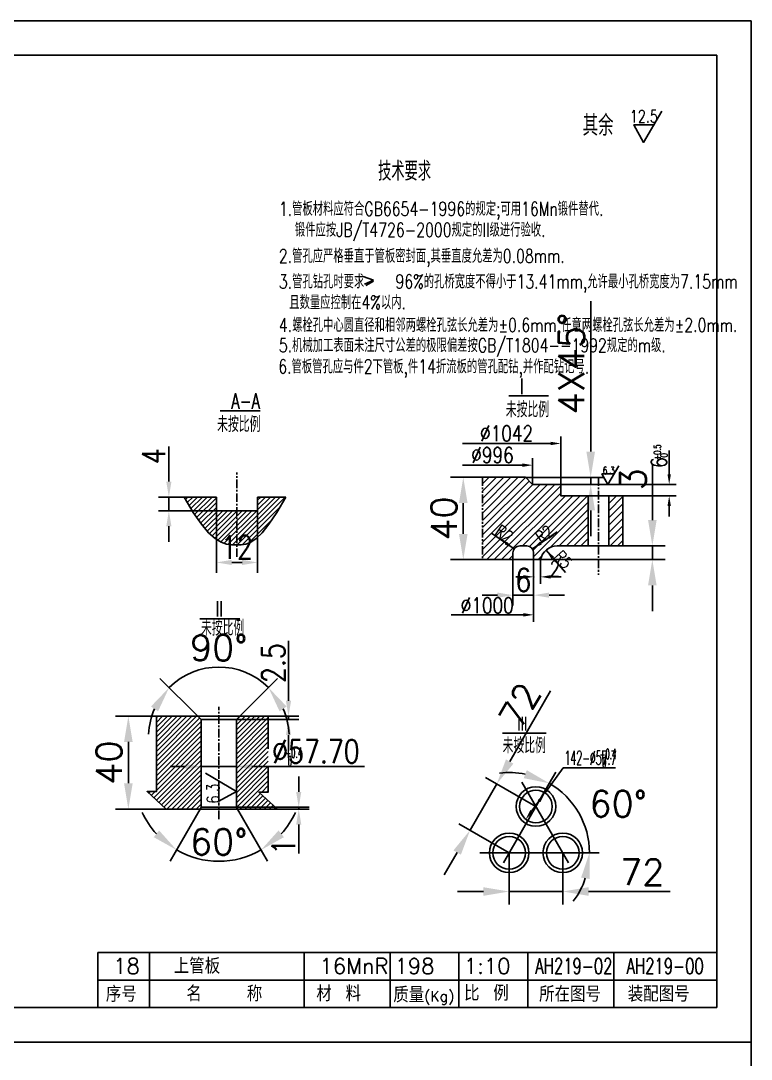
# Model space of a CAD drawing. Header units: millimetres. Extents: x 394735 to 397054, y -22030 to -21189.
# Drawn here: x 395363.2 to 395575.7, y -21731.9 to -21429.9 of the extents above; entities that cross this region are included whole.
import ezdxf

# ---------------------------------------------------------------- set-up
doc = ezdxf.new("R2010")
doc.units = ezdxf.units.MM
doc.linetypes.add('CENTERX2', pattern=[4, 2.5, -0.5, 0.5, -0.5])
doc.linetypes.add('PHANTOMX2', pattern=[5, 2.5, -0.5, 0.5, -0.5, 0.5, -0.5])
for name, color, linetype in [('16CEN', 6, 'CENTERX2'), ('16CON', 4, 'Continuous'), ('16CON2', 3, 'Continuous'), ('16DIM', 3, 'Continuous'), ('16TXT', 3, 'Continuous'), ('PHANTOMX2', 3, 'PHANTOMX2')]:
    doc.layers.add(name, color=color, linetype=linetype)
doc.styles.add('HZ', font='txt', dxfattribs={"width": 0.8, "bigfont": 'HZTXT.SHX'})
doc.styles.get("Standard").update_dxf_attribs({"font": 'txt', "bigfont": 'gbcbig.shx'})
doc.dimstyles.get("Standard").update_dxf_attribs({"dimscale": 1.5, "dimtxt": 5, "dimasz": 5, "dimexe": 2.5, "dimexo": 0, "dimgap": 1.25, "dimtad": 3, "dimdec": 0, "dimdsep": 46, "dimtxsty": 'Standard', "dimcen": 0, "dimaunit": 1, "dimadec": 0, "dimazin": 0, "dimtfac": 1, "dimtdec": 4, "dimtmove": 0, "dimatfit": 1, "dimfxl": 1, "dimtolj": 1, "dimtzin": 0, "dimarcsym": 0})

# ---------------------------------------------------------------- blocks, each defined once
blk = doc.blocks.new('*D735')
at = {"layer": '16CON2', "color": 0, "lineweight": -2}
for p, q in [((395546.89, -21575.11), (395546.89, -21558.86)), ((395524.23, -21582.61), (395550.64, -21582.61)), ((395546.89, -21586.61), (395546.89, -21582.61)), ((395514.35, -21586.61), (395550.64, -21586.61)), ((395546.89, -21594.11), (395546.89, -21601.61))]:
    blk.add_line(p, q, dxfattribs=at)
at = {"layer": '16CON2', "color": 0}
for points in [[(395545.64, -21575.11), (395548.14, -21575.11), (395546.89, -21582.61)], [(395545.64, -21594.11), (395548.14, -21594.11), (395546.89, -21586.61)]]:
    blk.add_solid(points, dxfattribs=at)
at = {"layer": 'Defpoints', "color": 0}
for p in [(395524.23, -21582.61), (395546.89, -21582.61), (395514.35, -21586.61)]:
    blk.add_point(p, dxfattribs=at)
at = {"layer": '16CON2', "color": 0, "insert": (395541.27, -21563.24), "char_height": 7.5, "attachment_point": 5, "rotation": 90}
blk.add_mtext('\\A1;3', dxfattribs=at)
blk = doc.blocks.new('*D736')
at = {"layer": '16CON2', "color": 0, "lineweight": -2}
for p, q in [((395497.49, -21562.66), (395488.15, -21562.66)), ((395491.9, -21579.11), (395491.9, -21570.16)), ((395497.49, -21586.61), (395488.15, -21586.61))]:
    blk.add_line(p, q, dxfattribs=at)
at = {"layer": '16CON2', "color": 0}
for points in [[(395490.65, -21570.16), (395493.15, -21570.16), (395491.9, -21562.66)], [(395490.65, -21579.11), (395493.15, -21579.11), (395491.9, -21586.61)]]:
    blk.add_solid(points, dxfattribs=at)
at = {"layer": 'Defpoints', "color": 0}
for p in [(395491.9, -21562.66), (395497.49, -21562.66), (395497.49, -21586.61)]:
    blk.add_point(p, dxfattribs=at)
at = {"layer": '16CON2', "color": 0, "insert": (395486.28, -21574.64), "char_height": 7.5, "attachment_point": 5, "rotation": 90}
blk.add_mtext('\\A1;40', dxfattribs=at)
blk = doc.blocks.new('*D737')
at = {"layer": '16CON2', "color": 0, "lineweight": -2}
for p, q in [((395506.35, -21586.61), (395506.35, -21599.94)), ((395512.35, -21586.61), (395512.35, -21599.94)), ((395501.85, -21596.94), (395497.35, -21596.94)), ((395512.35, -21596.94), (395506.35, -21596.94)), ((395516.85, -21596.94), (395521.35, -21596.94))]:
    blk.add_line(p, q, dxfattribs=at)
at = {"layer": '16CON2', "color": 0}
for points in [[(395501.85, -21596.19), (395501.85, -21597.69), (395506.35, -21596.94)], [(395516.85, -21596.19), (395516.85, -21597.69), (395512.35, -21596.94)]]:
    blk.add_solid(points, dxfattribs=at)
at = {"layer": 'Defpoints', "color": 0}
for p in [(395506.35, -21586.61), (395512.35, -21586.61), (395506.35, -21596.94)]:
    blk.add_point(p, dxfattribs=at)
at = {"layer": '16CON2', "color": 0, "insert": (395509.35, -21592.52), "char_height": 6.75, "attachment_point": 5, "style": 'HZ'}
blk.add_mtext('\\A1;6', dxfattribs=at)
blk = doc.blocks.new('*D738')
at = {"layer": '16CON2', "color": 0, "lineweight": -2}
for p, q in [((395505.25, -21671.88), (395505.25, -21686.87)), ((395520.82, -21671.88), (395520.82, -21686.87)), ((395497.75, -21683.12), (395490.25, -21683.12)), ((395505.25, -21683.12), (395520.82, -21683.12)), ((395528.32, -21683.12), (395552.07, -21683.12))]:
    blk.add_line(p, q, dxfattribs=at)
at = {"layer": '16CON2', "color": 0}
for points in [[(395497.75, -21681.87), (395497.75, -21684.37), (395505.25, -21683.12)], [(395528.32, -21681.87), (395528.32, -21684.37), (395520.82, -21683.12)]]:
    blk.add_solid(points, dxfattribs=at)
at = {"layer": 'Defpoints', "color": 0}
for p in [(395505.25, -21671.88), (395520.82, -21671.88), (395520.82, -21683.12)]:
    blk.add_point(p, dxfattribs=at)
at = {"layer": '16CON2', "color": 0, "insert": (395543.95, -21677.5), "char_height": 7.5, "attachment_point": 5}
blk.add_mtext('\\A1;72', dxfattribs=at)
blk = doc.blocks.new('*D739')
at = {"layer": '16CON2', "color": 0, "lineweight": -2}
blk.add_line((395516.9, -21651.72), (395518.81, -21648.41), dxfattribs=at)
for start, end in [(78.4807, 96.9615), (0, 60), (323.0385, 341.5193)]:
    blk.add_arc((395505.25, -21671.88), 23.35, start, end, dxfattribs=at)
at = {"layer": '16CON2', "color": 0}
for points in [[(395510.36, -21647.83), (395509.48, -21650.16), (395516.93, -21651.65)], [(395526.17, -21679.08), (395528.64, -21679.48), (395528.61, -21671.88)]]:
    blk.add_solid(points, dxfattribs=at)
at = {"layer": 'Defpoints', "color": 0}
for p in [(395516.9, -21651.72), (395523.14, -21656.87), (395496.72, -21671.88), (395531.46, -21671.88), (395503.58, -21674.77)]:
    blk.add_point(p, dxfattribs=at)
at = {"layer": '16CON2', "color": 0, "insert": (395536.97, -21657.61), "char_height": 7.5, "attachment_point": 5}
blk.add_mtext('\\A1;60%%D', dxfattribs=at)
blk = doc.blocks.new('*D740')
at = {"layer": '16CON2', "color": 0, "lineweight": -2}
for p, q in [((395505.4, -21645.33), (395517.28, -21624.76)), ((395513.04, -21658.4), (395498.4, -21649.95)), ((395493.87, -21665.3), (395501.65, -21651.82)), ((395505.25, -21671.88), (395490.62, -21663.43)), ((395490.12, -21671.8), (395486.37, -21678.29))]:
    blk.add_line(p, q, dxfattribs=at)
at = {"layer": '16CON2', "color": 0}
for points in [[(395504.32, -21644.7), (395506.48, -21645.95), (395501.65, -21651.82)], [(395489.03, -21671.17), (395491.2, -21672.42), (395493.87, -21665.3)]]:
    blk.add_solid(points, dxfattribs=at)
at = {"layer": 'Defpoints', "color": 0}
for p in [(395501.65, -21651.82), (395513.04, -21658.4), (395505.25, -21671.88)]:
    blk.add_point(p, dxfattribs=at)
at = {"layer": '16CON2', "color": 0, "insert": (395508.34, -21628.98), "char_height": 7.5, "attachment_point": 5, "rotation": 60}
blk.add_mtext('\\A1;72', dxfattribs=at)
blk = doc.blocks.new('*D741')
at = {"layer": '16DIM', "color": 0, "lineweight": -2}
for p, q in [((395414.64, -21632.14), (395403.68, -21621.18)), ((395426.94, -21632.14), (395437.9, -21621.18))]:
    blk.add_line(p, q, dxfattribs=at)
for start, end in [(45, 135), (156.135, 177.2699), (2.7301, 23.865)]:
    blk.add_arc((395420.79, -21638.29), 20.45, start, end, dxfattribs=at)
at = {"layer": '16DIM', "color": 0}
for points in [[(395401.06, -21629.31), (395403.12, -21630.72), (395406.33, -21623.83)], [(395438.46, -21630.72), (395440.52, -21629.31), (395435.25, -21623.83)]]:
    blk.add_solid(points, dxfattribs=at)
at = {"layer": 'Defpoints', "color": 0}
for p in [(395426.08, -21618.54), (395414.64, -21632.14), (395426.94, -21632.14), (395415.64, -21633.14), (395425.94, -21633.14)]:
    blk.add_point(p, dxfattribs=at)
at = {"layer": '16DIM', "color": 0, "insert": (395420.79, -21612.22), "char_height": 7.5, "attachment_point": 5}
blk.add_mtext('\\A1;90%%D', dxfattribs=at)
blk = doc.blocks.new('*D742')
at = {"layer": '16DIM', "color": 0, "lineweight": -2}
for p, q in [((395441.06, -21627.64), (395441.06, -21610.24)), ((395429.74, -21632.14), (395444.06, -21632.14)), ((395441.06, -21633.14), (395441.06, -21632.14)), ((395425.86, -21633.14), (395444.06, -21633.14)), ((395441.06, -21637.64), (395441.06, -21642.14))]:
    blk.add_line(p, q, dxfattribs=at)
at = {"layer": '16DIM', "color": 0}
for points in [[(395440.31, -21627.64), (395441.81, -21627.64), (395441.06, -21632.14)], [(395440.31, -21637.64), (395441.81, -21637.64), (395441.06, -21633.14)]]:
    blk.add_solid(points, dxfattribs=at)
at = {"layer": 'Defpoints', "color": 0}
for p in [(395429.74, -21632.14), (395441.06, -21632.14), (395425.86, -21633.14)]:
    blk.add_point(p, dxfattribs=at)
at = {"layer": '16DIM', "color": 0, "insert": (395436.64, -21616.69), "char_height": 6.75, "attachment_point": 5, "rotation": 90, "style": 'HZ'}
blk.add_mtext('\\A1;2.5', dxfattribs=at)
blk = doc.blocks.new('*D743')
at = {"layer": '16CON2', "color": 0, "lineweight": -2}
for p, q in [((395407.25, -21632.14), (395390.73, -21632.14)), ((395394.48, -21651.64), (395394.48, -21639.64)), ((395405.7, -21659.14), (395390.73, -21659.14))]:
    blk.add_line(p, q, dxfattribs=at)
at = {"layer": '16CON2', "color": 0}
for points in [[(395393.23, -21639.64), (395395.73, -21639.64), (395394.48, -21632.14)], [(395393.23, -21651.64), (395395.73, -21651.64), (395394.48, -21659.14)]]:
    blk.add_solid(points, dxfattribs=at)
at = {"layer": 'Defpoints', "color": 0}
for p in [(395394.48, -21632.14), (395407.25, -21632.14), (395405.7, -21659.14)]:
    blk.add_point(p, dxfattribs=at)
at = {"layer": '16CON2', "color": 0, "insert": (395388.85, -21645.64), "char_height": 7.5, "attachment_point": 5, "rotation": 90}
blk.add_mtext('\\A1;40', dxfattribs=at)
blk = doc.blocks.new('*D744')
at = {"layer": '16DIM', "color": 0, "lineweight": -2}
for p, q in [((395444.04, -21654.14), (395444.04, -21649.64)), ((395425.94, -21658.64), (395447.04, -21658.64)), ((395434.23, -21659.14), (395447.04, -21659.14)), ((395444.04, -21658.64), (395444.04, -21659.14)), ((395444.04, -21663.64), (395444.04, -21672.04))]:
    blk.add_line(p, q, dxfattribs=at)
at = {"layer": '16DIM', "color": 0}
for points in [[(395443.29, -21654.14), (395444.79, -21654.14), (395444.04, -21658.64)], [(395443.29, -21663.64), (395444.79, -21663.64), (395444.04, -21659.14)]]:
    blk.add_solid(points, dxfattribs=at)
at = {"layer": 'Defpoints', "color": 0}
for p in [(395425.94, -21658.64), (395434.23, -21659.14), (395444.04, -21659.14)]:
    blk.add_point(p, dxfattribs=at)
at = {"layer": '16DIM', "color": 0, "insert": (395439.62, -21670.09), "char_height": 6.75, "attachment_point": 5, "rotation": 90, "style": 'HZ'}
blk.add_mtext('\\A1;1', dxfattribs=at)
blk = doc.blocks.new('*D745')
at = {"layer": '16DIM', "color": 0, "lineweight": -2}
for p, q in [((395415.64, -21636.73), (395415.64, -21649.81)), ((395425.94, -21635.65), (395425.94, -21649.81)), ((395411.14, -21646.81), (395406.64, -21646.81)), ((395415.64, -21646.81), (395425.94, -21646.81)), ((395430.44, -21646.81), (395463.14, -21646.81))]:
    blk.add_line(p, q, dxfattribs=at)
at = {"layer": '16DIM', "color": 0}
for points in [[(395411.14, -21646.06), (395411.14, -21647.56), (395415.64, -21646.81)], [(395430.44, -21646.06), (395430.44, -21647.56), (395425.94, -21646.81)]]:
    blk.add_solid(points, dxfattribs=at)
at = {"layer": 'Defpoints', "color": 0}
for p in [(395415.64, -21636.73), (395425.94, -21635.65), (395425.94, -21646.81)]:
    blk.add_point(p, dxfattribs=at)
at = {"layer": '16DIM', "color": 0, "insert": (395449.04, -21642.39), "char_height": 6.75, "attachment_point": 5, "style": 'HZ'}
blk.add_mtext('\\A1;%%C57.70', dxfattribs=at)
blk = doc.blocks.new('*D746')
at = {"layer": '16DIM', "color": 0, "lineweight": -2}
for p, q in [((395415.35, -21659.14), (395406.61, -21674.28)), ((395426.23, -21659.14), (395434.97, -21674.28))]:
    blk.add_line(p, q, dxfattribs=at)
for start, end in [(204.9396, 222.4698), (317.5302, 335.0604), (240, 300)]:
    blk.add_arc((395420.79, -21649.72), 24.61, start, end, dxfattribs=at)
at = {"layer": '16DIM', "color": 0}
for points in [[(395403.42, -21665.36), (395401.86, -21667.31), (395408.49, -21671.03)], [(395439.73, -21667.31), (395438.16, -21665.36), (395433.1, -21671.03)]]:
    blk.add_solid(points, dxfattribs=at)
at = {"layer": 'Defpoints', "color": 0}
for p in [(395415.35, -21659.14), (395415.64, -21658.64), (395425.94, -21658.64), (395426.23, -21659.14), (395416.52, -21673.95)]:
    blk.add_point(p, dxfattribs=at)
at = {"layer": '16DIM', "color": 0, "insert": (395420.79, -21668.7), "char_height": 7.5, "attachment_point": 5}
blk.add_mtext('\\A1;60%%D', dxfattribs=at)
blk = doc.blocks.new('*D747')
at = {"layer": '16DIM', "color": 0, "lineweight": -2}
for p, q in [((395406.26, -21563.9), (395406.26, -21553.7)), ((395414.35, -21568.4), (395403.26, -21568.4)), ((395406.26, -21572.4), (395406.26, -21568.4)), ((395420.07, -21572.4), (395403.26, -21572.4)), ((395406.26, -21576.9), (395406.26, -21581.4))]:
    blk.add_line(p, q, dxfattribs=at)
at = {"layer": '16DIM', "color": 0}
for points in [[(395405.51, -21563.9), (395407.01, -21563.9), (395406.26, -21568.4)], [(395405.51, -21576.9), (395407.01, -21576.9), (395406.26, -21572.4)]]:
    blk.add_solid(points, dxfattribs=at)
at = {"layer": 'Defpoints', "color": 0}
for p in [(395406.26, -21568.4), (395414.35, -21568.4), (395420.07, -21572.4)]:
    blk.add_point(p, dxfattribs=at)
at = {"layer": '16DIM', "color": 0, "insert": (395401.83, -21556.55), "char_height": 6.75, "attachment_point": 5, "rotation": 90, "style": 'HZ'}
blk.add_mtext('\\A1;4', dxfattribs=at)
blk = doc.blocks.new('*D748')
at = {"layer": '16DIM', "color": 0, "lineweight": -2}
for p, q in [((395420.07, -21572.4), (395420.07, -21590.42)), ((395432.07, -21572.4), (395432.07, -21590.42)), ((395427.57, -21587.42), (395424.57, -21587.42))]:
    blk.add_line(p, q, dxfattribs=at)
at = {"layer": '16DIM', "color": 0}
for points in [[(395424.57, -21586.67), (395424.57, -21588.17), (395420.07, -21587.42)], [(395427.57, -21586.67), (395427.57, -21588.17), (395432.07, -21587.42)]]:
    blk.add_solid(points, dxfattribs=at)
at = {"layer": 'Defpoints', "color": 0}
for p in [(395420.07, -21572.4), (395432.07, -21572.4), (395420.07, -21587.42)]:
    blk.add_point(p, dxfattribs=at)
at = {"layer": '16DIM', "color": 0, "insert": (395426.07, -21583), "char_height": 6.75, "attachment_point": 5, "style": 'HZ'}
blk.add_mtext('\\A1;12', dxfattribs=at)
blk = doc.blocks.new('*D780')
at = {"layer": '16CON2', "color": 0, "lineweight": -2}
for p, q in [((395528.96, -21555.19), (395528.96, -21511.44)), ((395509.98, -21562.69), (395532.71, -21562.69)), ((395528.96, -21564.78), (395528.96, -21562.69)), ((395526.67, -21564.78), (395532.71, -21564.78)), ((395528.96, -21572.28), (395528.96, -21579.78))]:
    blk.add_line(p, q, dxfattribs=at)
at = {"layer": '16CON2', "color": 0}
for points in [[(395527.71, -21555.19), (395530.21, -21555.19), (395528.96, -21562.69)], [(395527.71, -21572.28), (395530.21, -21572.28), (395528.96, -21564.78)]]:
    blk.add_solid(points, dxfattribs=at)
at = {"layer": 'Defpoints', "color": 0}
for p in [(395509.98, -21562.69), (395528.96, -21562.69), (395526.67, -21564.78)]:
    blk.add_point(p, dxfattribs=at)
at = {"layer": '16CON2', "color": 0, "insert": (395523.34, -21529.57), "char_height": 7.5, "attachment_point": 5, "rotation": 90}
blk.add_mtext('\\A1;4X45%%D', dxfattribs=at)

msp = doc.modelspace()

# ---------------------------------------------------------------- hatches: boundary and pattern name
at = {"layer": '16CON2'}
h = msp.add_hatch(dxfattribs=at)
h.set_pattern_fill('ANSI31', color=256, scale=12, style=0)
h.set_pattern_definition([(45, (395591.6488, -22365.6173), (-1.0606602, 1.0606602), [])])
h.paths.add_polyline_path([(395497.49, -21586.61), (395506.35, -21586.61), (395506.35, -21584.61, -0.414214), (395508.35, -21582.61), (395510.35, -21582.61, -0.414214), (395512.35, -21584.61), (395512.35, -21586.61), (395514.35, -21586.61, -0.356394), (395519.25, -21582.61), (395526.15, -21582.61), (395528.24, -21582.61), (395528.24, -21568.03), (395520.27, -21568.03), (395520.27, -21564.78), (395512.07, -21564.78), (395509.95, -21562.66), (395497.49, -21562.66)])
h.paths.add_polyline_path([(395538.35, -21568.03), (395534.24, -21568.03), (395534.24, -21582.61), (395538.35, -21582.61)])
h.paths.add_polyline_path([(395512.37, -21578.09), (395515.51, -21575.92), (395518.5, -21580.24), (395515.36, -21582.41)], flags=24)
h.paths.add_polyline_path([(395503.7, -21575.82), (395506.83, -21577.99), (395503.84, -21582.31), (395500.71, -21580.14)], flags=24)
h = msp.add_hatch(dxfattribs=at)
h.set_pattern_fill('ANSI31', color=256, scale=8, angle=-90, style=0)
h.set_pattern_definition([(45, (395174.1922, -22155.2942), (0.7071068, -0.7071068), [])])
h.paths.add_polyline_path([(395426.07, -21572.4), (395426.07, -21582.34), (395427.27, -21582.31), (395428.64, -21582.09), (395430.07, -21581.53), (395431.64, -21580.49), (395433.39, -21578.8), (395435.38, -21576.33), (395437.68, -21572.91), (395440.33, -21568.4), (395432.07, -21568.4), (395432.07, -21572.4)])
h.paths.add_polyline_path([(395417.83, -21578.8), (395419.74, -21580.49), (395421.46, -21581.53), (395423.05, -21582.09), (395424.52, -21582.31), (395425.92, -21582.35), (395426.07, -21582.34), (395426.07, -21572.4), (395420.07, -21572.4), (395420.07, -21568.4), (395410.71, -21568.4), (395413.35, -21572.91), (395415.71, -21576.33)])
h = msp.add_hatch(dxfattribs=at)
h.set_pattern_fill('ANSI31', color=256, scale=8, style=0)
h.set_pattern_definition([(45, (395517.0242, -22464.2294), (-0.7071068, 0.7071068), [])])
h.paths.add_polyline_path([(395415.64, -21633.14), (395414.64, -21632.14), (395402.63, -21632.14), (395402.63, -21654.06), (395399.91, -21654.06), (395405.45, -21659.14), (395415.35, -21659.14), (395415.64, -21658.64)])
h.paths.add_polyline_path([(395435.17, -21632.14), (395426.94, -21632.14), (395425.94, -21633.14), (395425.94, -21658.64), (395426.23, -21659.14), (395437.82, -21659.14), (395432.44, -21654.21), (395435.17, -21654.21)])
h.paths.add_polyline_path([(395428.52, -21640.49), (395441.7, -21640.49), (395441.7, -21647.24), (395428.52, -21647.24)], flags=9)

# ---------------------------------------------------------------- linework, layer by layer
for p, q in [((395180.15, -21439.9), (395565.65, -21439.9)), ((395565.65, -21439.9), (395565.65, -21716.9)), ((395180.15, -21716.9), (395565.65, -21716.9))]:
    msp.add_line(p, q)
at = {"color": 3, "linetype": 'ByBlock'}
for p, q in [((395517.27, -21552.83), (395491.71, -21552.83)), ((395520.27, -21566.34), (395520.27, -21550.83)), ((395551.79, -21561.78), (395551.79, -21554.88)), ((395509.07, -21559.13), (395491.71, -21559.13)), ((395512.07, -21564.72), (395512.07, -21557.13)), ((395520.33, -21564.78), (395553.79, -21564.78)), ((395538.42, -21568.03), (395553.79, -21568.03)), ((395551.79, -21571.03), (395551.79, -21574.03)), ((395512.35, -21597.23), (395512.35, -21604.66)), ((395509.35, -21602.66), (395488.36, -21602.66))]:
    msp.add_line(p, q, dxfattribs=at)
for points in [[(395517.27, -21552.33), (395517.27, -21553.33), (395520.27, -21552.83)], [(395509.07, -21558.63), (395509.07, -21559.63), (395512.07, -21559.13)], [(395551.29, -21561.78), (395552.29, -21561.78), (395551.79, -21564.78)], [(395551.29, -21571.03), (395552.29, -21571.03), (395551.79, -21568.03)], [(395509.35, -21602.16), (395509.35, -21603.16), (395512.35, -21602.66)]]:
    msp.add_solid(points, dxfattribs=at)
at = {"layer": '16CEN'}
for p, q in [((395426.07, -21585.84), (395426.07, -21561.29)), ((395531.24, -21562.62), (395531.24, -21591.04)), ((395420.79, -21650.34), (395420.79, -21629.37)), ((395420.79, -21662.07), (395420.79, -21657.25))]:
    msp.add_line(p, q, dxfattribs=at)
at = {"layer": '16CON'}
for p, q in [((395420.07, -21572.4), (395420.07, -21568.4)), ((395432.07, -21572.4), (395432.07, -21568.4)), ((395528.24, -21568.03), (395528.24, -21582.61)), ((395534.24, -21568.03), (395534.24, -21582.61)), ((395510.35, -21582.61), (395508.35, -21582.61)), ((395526.15, -21582.61), (395519.25, -21582.61)), ((395514.35, -21586.61), (395497.49, -21586.61)), ((395402.63, -21632.14), (395420.79, -21632.14)), ((395435.17, -21632.14), (395420.79, -21632.14)), ((395415.64, -21633.14), (395415.64, -21658.64)), ((395415.64, -21633.14), (395420.79, -21633.14)), ((395425.94, -21633.14), (395420.79, -21633.14)), ((395425.94, -21633.14), (395425.94, -21658.64)), ((395405.45, -21659.14), (395420.79, -21659.14)), ((395415.64, -21658.64), (395415.35, -21659.14)), ((395415.64, -21658.64), (395420.79, -21658.64)), ((395425.94, -21658.64), (395420.79, -21658.64)), ((395437.82, -21659.14), (395420.79, -21659.14)), ((395425.94, -21658.64), (395426.23, -21659.14))]:
    msp.add_line(p, q, dxfattribs=at)
for points in [[(395526.15, -21582.61), (395538.35, -21582.61), (395538.35, -21568.03), (395520.27, -21568.03), (395520.27, -21564.78), (395512.07, -21564.78), (395509.95, -21562.66), (395497.49, -21562.66)], [(395420.07, -21568.4), (395410.71, -21568.4)], [(395440.33, -21568.4), (395432.07, -21568.4)], [(395432.07, -21572.4), (395420.07, -21572.4)], [(395506.35, -21586.61), (395506.35, -21584.61)], [(395512.35, -21586.61), (395512.35, -21584.61)], [(395415.64, -21633.14), (395414.64, -21632.14)], [(395425.94, -21633.14), (395426.94, -21632.14)]]:
    msp.add_lwpolyline(points, dxfattribs=at)
for centre, radius in [((395513.04, -21658.4), 5.75), ((395513.04, -21658.4), 4.75), ((395505.25, -21671.88), 5.75), ((395505.25, -21671.88), 4.75), ((395520.82, -21671.88), 5.75), ((395520.82, -21671.88), 4.75)]:
    msp.add_circle(centre, radius, dxfattribs=at)
for centre, radius, start, end in [((395508.35, -21584.61), 2, 90, 180), ((395510.35, -21584.61), 2, 0, 90), ((395519.25, -21587.61), 5, 90, 168.463)]:
    msp.add_arc(centre, radius, start, end, dxfattribs=at)
at = {"layer": '16CON2'}
for p, q in [((394734.65, -21429.9), (395575.65, -21429.9)), ((395575.65, -22023.9), (395575.65, -21429.9)), ((395462.81, -21504.25), (395465.75, -21505.33)), ((395465.75, -21505.33), (395463.13, -21506.46)), ((395465.78, -21505.66), (395463.59, -21506.84)), ((395505.18, -21539.01), (395516.73, -21539.01)), ((395421.23, -21543.29), (395432.78, -21543.29)), ((395415.31, -21603.86), (395426.86, -21603.86)), ((395503.29, -21637.04), (395515.99, -21637.04)), ((395516.9, -21651.72), (395503.58, -21674.77)), ((395508.95, -21651.32), (395522.49, -21674.77)), ((395496.72, -21671.88), (395531.46, -21671.88)), ((395155.15, -21726.9), (395575.65, -21726.9))]:
    msp.add_line(p, q, dxfattribs=at)
at = {"layer": '16CON2', "color": 3, "linetype": 'ByBlock'}
for p, q in [((395512.35, -21586.68), (395512.35, -21593.61)), ((395514.35, -21586.68), (395514.35, -21593.61)), ((395509.35, -21591.61), (395507.21, -21591.61)), ((395517.35, -21591.61), (395520.35, -21591.61))]:
    msp.add_line(p, q, dxfattribs=at)
at = {"layer": '16CON2'}
msp.add_lwpolyline([(395440.33, -21568.4), (395437.68, -21572.91), (395435.38, -21576.33), (395433.39, -21578.8), (395431.64, -21580.49), (395430.07, -21581.53), (395428.64, -21582.09), (395427.27, -21582.31), (395425.92, -21582.35), (395424.52, -21582.31), (395423.05, -21582.09), (395421.46, -21581.53), (395419.74, -21580.49), (395417.83, -21578.8), (395415.71, -21576.33), (395413.35, -21572.91), (395410.71, -21568.4)], dxfattribs=at)
at = {"layer": '16CON2', "color": 3, "linetype": 'ByBlock'}
for p in [(395512.35, -21586.61), (395512.35, -21591.61)]:
    msp.add_point(p, dxfattribs=at)
for points in [[(395509.35, -21591.11), (395509.35, -21592.11), (395512.35, -21591.61)], [(395517.35, -21591.11), (395517.35, -21592.11), (395514.35, -21591.61)]]:
    msp.add_solid(points, dxfattribs=at)
at = {"layer": '16DIM', "color": 3, "linetype": 'ByBlock'}
for p, q in [((395500.11, -21578.9), (395506.71, -21583.47)), ((395519.2, -21578.48), (395512, -21583.47)), ((395521.63, -21590.34), (395515.96, -21583.85)), ((395431.47, -21632.14), (395434.17, -21632.14)), ((395515.67, -21654.44), (395520.99, -21647.18)), ((395511.84, -21659.69), (395513.9, -21656.86))]:
    msp.add_line(p, q, dxfattribs=at)
at = {"layer": '16DIM', "color": 3}
msp.add_line((395520.99, -21647.18), (395536.16, -21647.18), dxfattribs=at)
at = {"layer": '16DIM', "color": 3, "linetype": 'ByBlock'}
for p in [(395431.41, -21632.14), (395432.17, -21632.14)]:
    msp.add_point(p, dxfattribs=at)
for points in [[(395504.53, -21581.35), (395503.96, -21582.18), (395506.71, -21583.47)], [(395514.18, -21581.35), (395514.75, -21582.18), (395512, -21583.47)], [(395518.31, -21585.78), (395517.56, -21586.44), (395515.96, -21583.85)], [(395513.5, -21656.57), (395514.31, -21657.16), (395515.67, -21654.44)], [(395511.43, -21659.39), (395512.24, -21659.98), (395510.06, -21662.11)]]:
    msp.add_solid(points, dxfattribs=at)
at = {"layer": '16TXT'}
for p, q in [((395385.65, -21700.9), (395565.65, -21700.9)), ((395385.65, -21716.9), (395385.65, -21700.9)), ((395400.65, -21716.9), (395400.65, -21700.9)), ((395445.65, -21716.9), (395445.65, -21700.9)), ((395470.65, -21716.9), (395470.65, -21700.9)), ((395490.65, -21716.9), (395490.65, -21700.9)), ((395510.65, -21716.9), (395510.65, -21700.9)), ((395535.65, -21716.9), (395535.65, -21700.9)), ((395385.65, -21708.9), (395565.65, -21708.9)), ((395565.65, -21716.9), (395385.65, -21716.9))]:
    msp.add_line(p, q, dxfattribs=at)
at = {"layer": '16TXT', "color": 3}
for points in [[(395547.53, -21460.12), (395541.51, -21460.12), (395544.36, -21465.25), (395549.63, -21456.21)], [(395535.84, -21561.68), (395532.2, -21561.68), (395533.93, -21564.78), (395537.11, -21559.32)], [(395420.82, -21650.84), (395420.82, -21656.86), (395425.95, -21654.01), (395416.91, -21648.73)]]:
    msp.add_lwpolyline(points, dxfattribs=at)
at = {"layer": '16TXT'}
for points in [[(395402.63, -21631.95), (395402.63, -21654.06), (395399.91, -21654.06), (395405.45, -21659.14)], [(395435.17, -21632.1), (395435.17, -21641.66)], [(395435.17, -21646.95), (395435.17, -21654.21), (395432.44, -21654.21), (395437.82, -21659.14)]]:
    msp.add_lwpolyline(points, dxfattribs=at)
at = {"layer": 'Defpoints', "color": 0, "linetype": 'ByBlock'}
for p in [(395512.07, -21564.78), (395520.27, -21564.78), (395520.27, -21566.4), (395538.35, -21568.03), (395506.71, -21583.47), (395512, -21583.47), (395515.96, -21583.85), (395514.35, -21586.61), (395519.25, -21587.61), (395512.35, -21598.94), (395414.64, -21632.14), (395415.64, -21633.14), (395415.64, -21633.14), (395515.67, -21654.44), (395515.84, -21654.56), (395410.35, -21659.14), (395415.35, -21659.14), (395415.64, -21658.64), (395415.64, -21658.64), (395510.23, -21662.23)]:
    msp.add_point(p, dxfattribs=at)
at = {"layer": 'Defpoints', "color": 3, "linetype": 'ByBlock'}
msp.add_point((395551.79, -21564.78), dxfattribs=at)
at = {"layer": 'PHANTOMX2'}
msp.add_line((395497.49, -21562.66), (395497.49, -21586.61), dxfattribs=at)

# ---------------------------------------------------------------- texts
at = {"color": 3, "linetype": 'ByBlock', "char_height": 4.5, "attachment_point": 5, "style": 'HZ'}
for s, insert in [('\\A1;∅1042', (395504.49, -21549.88)), ('\\A1;∅996', (395500.39, -21556.18)), ('\\A1;∅1000', (395498.86, -21599.91))]:
    msp.add_mtext(s, dxfattribs=dict(at, insert=insert))
at = {"color": 3, "linetype": 'ByBlock', "insert": (395548.84, -21559.98), "char_height": 4.5, "attachment_point": 5, "rotation": 90, "style": 'HZ'}
msp.add_mtext('\\A1; 6', dxfattribs=at)
at = {"layer": '16CON2', "style": 'HZ', "width": 0.7}
for s, height, p in [('I', 4.5, (395508.37, -21538.46)), ('A-A', 4.5, (395424.41, -21542.73)), ('未按比例', 4.5, (395504.26, -21545.22)), ('未按比例', 4.5, (395420.3, -21549.5)), ('II', 4.5, (395419.87, -21603.15)), ('未按比例', 4.5, (395415.6, -21608.72)), ('III', 4, (395507.62, -21636.31)), ('未按比例', 4.5, (395503.34, -21642.92))]:
    msp.add_text(s, height=height, dxfattribs=at).set_placement(p)
for s, p in [('+0.5', (395549.34, -21557.67)), ('0', (395551.25, -21556.86))]:
    msp.add_text(s, height=2, rotation=90, dxfattribs=at).set_placement(p)
at = {"layer": '16CON2', "color": 3, "linetype": 'ByBlock', "insert": (395518.56, -21589.24), "char_height": 4.5, "attachment_point": 5, "style": 'HZ'}
msp.add_mtext('\\A1;2', dxfattribs=at)
at = {"layer": '16DIM', "width": 0.5}
for s, height, p in [('+0.4', 3, (395440.14, -21644.28)), ('0', 3, (395440.84, -21646.74)), ('142-%%C57.7', 4, (395521.34, -21646.25)), ('+0.4', 3, (395531.55, -21644.65)), ('0', 3, (395532.25, -21647.11))]:
    msp.add_text(s, height=height, dxfattribs=at).set_placement(p)
at = {"layer": '16DIM', "color": 3, "linetype": 'ByBlock', "char_height": 3.5, "attachment_point": 5, "style": 'HZ'}
for s, insert, rotation in [('\\A1;R2', (395503.77, -21579.06), 325.2725), ('\\A1;R2', (395515.43, -21579.16), 34.7275), ('\\A1;R5', (395520.96, -21586.62), 311.1201)]:
    msp.add_mtext(s, dxfattribs=dict(at, insert=insert, rotation=rotation))
at = {"layer": '16TXT', "color": 3, "style": 'HZ'}
for s, height, width, p in [('其余', 6, 0.75, (395526.61, -21463.33)), ('12.5', 3.6, 0.75, (395540.37, -21459.48)), ('技术要求', 5.5, 0.7, (395467.12, -21476.38)), ('1.管板材料应符合GB6654-1996的规定;可用16Mn锻件替代.', 4, 0.75, (395438.25, -21486.58)), ('锻件应按JB/T4726-2000规定的II级进行验收.', 4, 0.75, (395442.93, -21492.69)), ('2.管孔应严格垂直于管板密封面,其垂直度允差为0.08mm.', 4, 0.75, (395438.25, -21500.29)), ('3.管孔钻孔时要求   96%的孔桥宽度不得小于13.41mm,允许最小孔桥宽度为7.15mm ', 4, 0.75, (395438.25, -21507.73)), (' 且数量应控制在4%以内.', 4, 0.75, (395438.61, -21513.79)), ('4.螺栓孔中心圆直径和相邻两螺栓孔弦长允差为%%P0.6mm,任意两螺栓孔弦长允差为%%P2.0mm.', 4, 0.75, (395438.25, -21520.39)), ('5.机械加工表面未注尺寸公差的极限偏差按GB/T1804--1992规定的m级.', 4, 0.75, (395438.25, -21526.27)), ('6.管板管孔应与件2下管板,件14折流板的管孔配钻,并作配钻记号.', 4, 0.75, (395438.09, -21532.44)), ('6.3', 2.176, 0.75, (395532.45, -21561.75))]:
    msp.add_text(s, height=height, dxfattribs=dict(at, width=width)).set_placement(p)
at = {"layer": '16TXT', "color": 3, "style": 'HZ', "width": 0.75}
msp.add_text('6.3', height=3.6, rotation=90, dxfattribs=at).set_placement((395420.9, -21657.52))
at = {"layer": '16TXT', "style": 'HZ'}
for s, height, p in [(' 18', 4.5, (395386.05, -21707.04)), ('上管板', 4.5, (395407.69, -21707.04)), ('16MnR', 4.5, (395450.1, -21707.04)), ('198', 4.5, (395471.95, -21707.04)), ('1:10', 4.5, (395492.09, -21707.04)), ('序号', 4.5, (395387.94, -21715.21)), ('名   称', 4.5, (395411.35, -21715.1)), ('材 料', 4.5, (395449.15, -21715.05)), ('质量', 4.5, (395471.53, -21715.4)), ('比 例', 4.5, (395492.11, -21714.92)), ('所在图号', 4.5, (395513.95, -21715.21)), ('装配图号', 4.5, (395539.73, -21715.16)), ('(Kg)', 3, (395480.52, -21715.06))]:
    msp.add_text(s, height=height, dxfattribs=at).set_placement(p)
at = {"layer": '16TXT', "style": 'HZ', "width": 0.7}
for s, p in [('AH219-02', (395512.87, -21707.04)), ('AH219-00', (395539.43, -21707.04))]:
    msp.add_text(s, height=4.5, dxfattribs=at).set_placement(p)

# ---------------------------------------------------------------- dimensions: what is measured, and where the dimension line sits
at = {"layer": '16CON2'}
for base, p1, p2, text, picture, middle in [((395528.96, -21562.69), (395526.67, -21564.78), (395509.98, -21562.69), '4X45%%D', '*D780', (395523.34, -21529.57)), ((395546.89, -21582.61), (395514.35, -21586.61), (395524.23, -21582.61), '3', '*D735', (395541.27, -21563.24)), ((395491.9, -21562.66), (395497.49, -21586.61), (395497.49, -21562.66), '40', '*D736', (395486.28, -21574.64)), ((395394.48, -21632.14), (395405.7, -21659.14), (395407.25, -21632.14), '40', '*D743', (395388.85, -21645.64))]:
    dim = msp.add_linear_dim(base=base, p1=p1, p2=p2, angle=90, text=text, dimstyle='Standard', dxfattribs=at)
    dim.commit()
    dim.dimension.update_dxf_attribs({"geometry": picture, "text_midpoint": middle})
dim = msp.add_linear_dim(base=(395506.35, -21596.94), p1=(395512.35, -21586.61), p2=(395506.35, -21586.61), text='6', dimstyle='Standard', override={"dimtxt": 4.5, "dimasz": 3, "dimexe": 2, "dimgap": 0.7, "dimtad": 1, "dimtih": 0, "dimtoh": 0, "dimtxsty": 'HZ'}, dxfattribs=at)
dim.commit()
dim.dimension.update_dxf_attribs({"geometry": '*D737', "text_midpoint": (395509.35, -21592.52)})
for p2, distance, picture, middle in [((395513.04, -21658.4), 13.15, '*D740', (395508.34, -21628.98)), ((395520.82, -21671.88), -11.24, '*D738', (395543.95, -21677.5))]:
    dim = msp.add_aligned_dim(p1=(395505.25, -21671.88), p2=p2, distance=distance, text='72', dimstyle='Standard', dxfattribs=at)
    dim.commit()
    dim.dimension.update_dxf_attribs({"geometry": picture, "text_midpoint": middle})
dim = msp.add_angular_dim_2l(base=(395523.14, -21656.87), line1=((395516.9, -21651.72), (395503.58, -21674.77)), line2=((395496.72, -21671.88), (395531.46, -21671.88)), text='60%%D', dimstyle='Standard', override={"dimtih": 1, "dimtoh": 1, "dimadec": 4}, dxfattribs=at)
dim.commit()
dim.dimension.update_dxf_attribs({"geometry": '*D739', "text_midpoint": (395526.55, -21662.3), "dimtype": 162})
at = {"layer": '16DIM'}
for base, p1, p2, angle, text, picture, middle in [((395406.26, -21568.4), (395420.07, -21572.4), (395414.35, -21568.4), 270, '4', '*D747', (395401.83, -21556.55)), ((395420.07, -21587.42), (395432.07, -21572.4), (395420.07, -21572.4), 180, '12', '*D748', (395426.07, -21583)), ((395441.06, -21632.14), (395425.86, -21633.14), (395429.74, -21632.14), 90, '2.5', '*D742', (395436.64, -21616.69)), ((395444.04, -21659.14), (395425.94, -21658.64), (395434.23, -21659.14), 90, '1', '*D744', (395439.62, -21670.09))]:
    dim = msp.add_linear_dim(base=base, p1=p1, p2=p2, angle=angle, text=text, dimstyle='Standard', override={"dimtxt": 4.5, "dimasz": 3, "dimexe": 2, "dimgap": 0.7, "dimtad": 1, "dimtih": 0, "dimtoh": 0, "dimtxsty": 'HZ'}, dxfattribs=at)
    dim.commit()
    dim.dimension.update_dxf_attribs({"geometry": picture, "text_midpoint": middle})
for base, line1, line2, text, picture, middle in [((395426.08, -21618.54), ((395425.94, -21633.14), (395426.94, -21632.14)), ((395415.64, -21633.14), (395414.64, -21632.14)), '90%%D', '*D741', (395420.79, -21612.22)), ((395416.52, -21673.95), ((395425.94, -21658.64), (395426.23, -21659.14)), ((395415.64, -21658.64), (395415.35, -21659.14)), '60%%D', '*D746', (395420.79, -21668.7))]:
    dim = msp.add_angular_dim_2l(base=base, line1=line1, line2=line2, text=text, dimstyle='Standard', override={"dimadec": 4}, dxfattribs=at)
    dim.commit()
    dim.dimension.update_dxf_attribs({"geometry": picture, "text_midpoint": middle})
dim = msp.add_linear_dim(base=(395425.94, -21646.81), p1=(395415.64, -21636.73), p2=(395425.94, -21635.65), text='%%C57.70', dimstyle='Standard', override={"dimtxt": 4.5, "dimasz": 3, "dimexe": 2, "dimgap": 0.7, "dimtad": 1, "dimtih": 0, "dimtoh": 0, "dimtxsty": 'HZ'}, dxfattribs=at)
dim.commit()
dim.dimension.update_dxf_attribs({"geometry": '*D745', "text_midpoint": (395449.04, -21642.39)})

doc.saveas('drawing.dxf')
